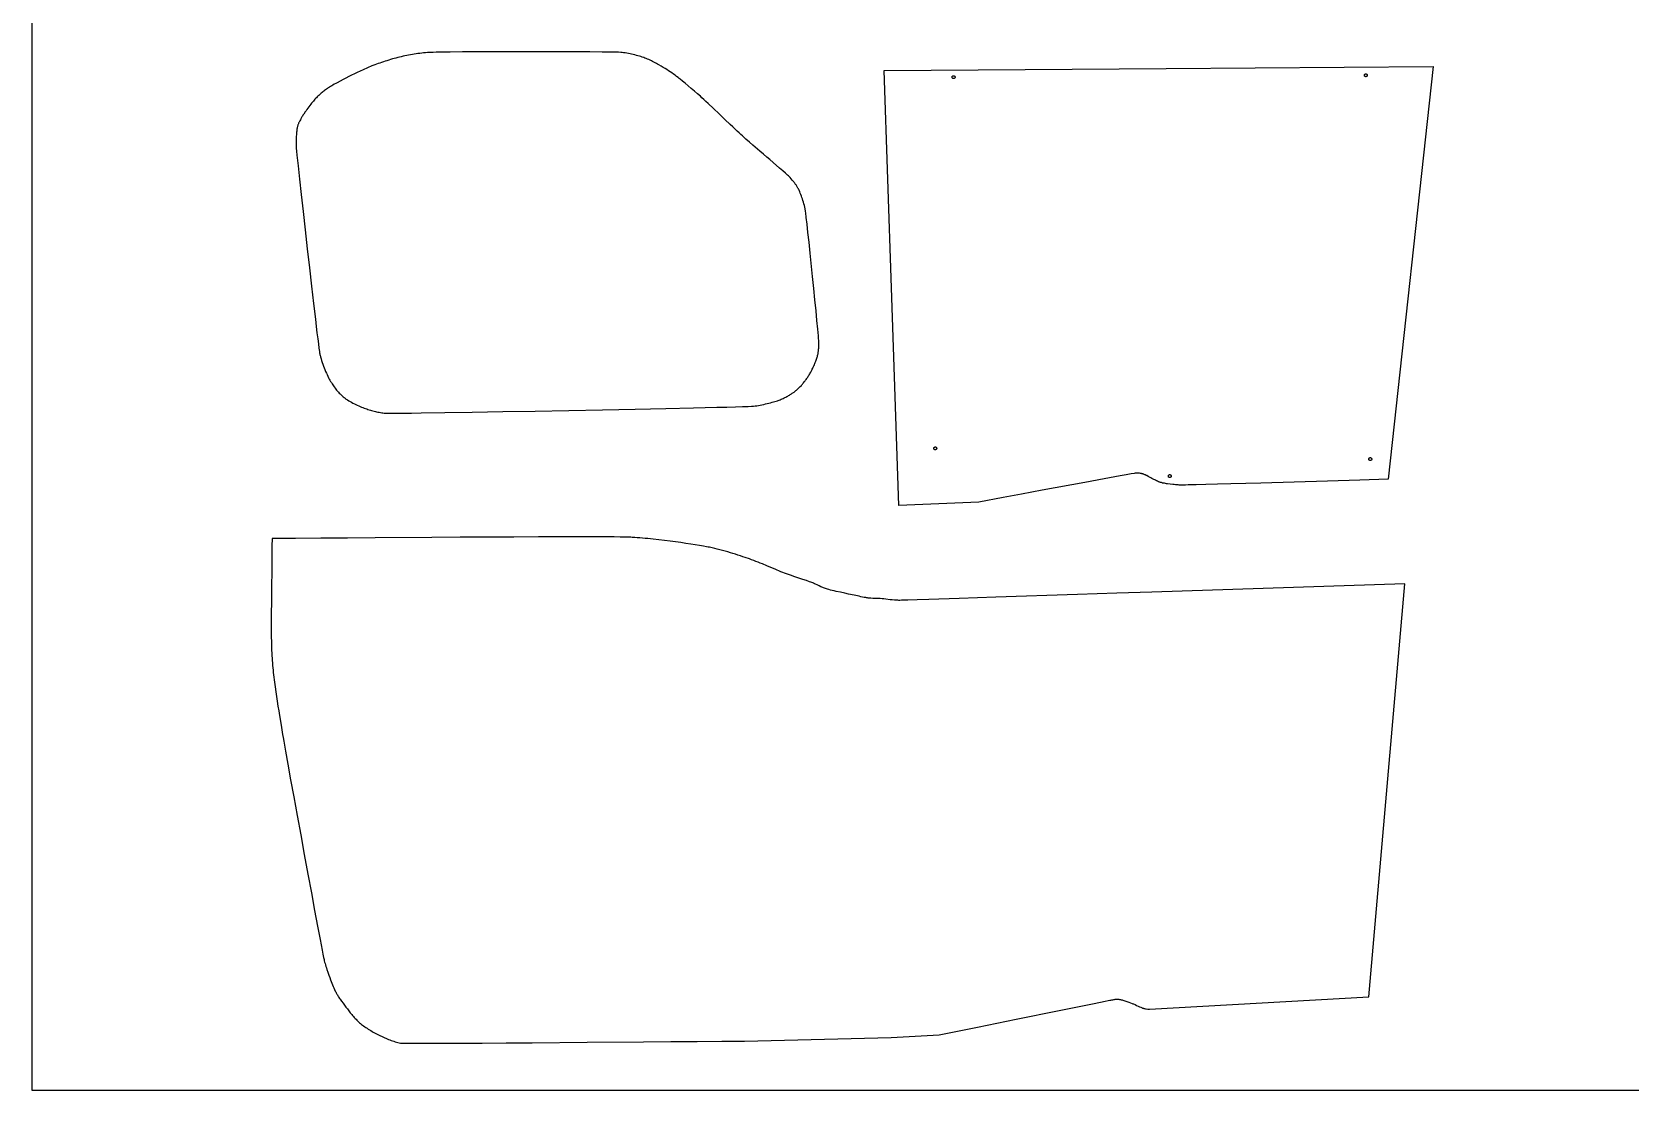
# Model space of a CAD drawing. Extents: x 0 to 10511, y 0 to 8892.
# Drawn here: x 5792 to 7979, y 0 to 1449 of the extents above; entities that cross this region are included whole.
import ezdxf

# ---------------------------------------------------------------- set-up
doc = ezdxf.new("R2010")
doc.units = 0
doc.layers.add('Default_Layer', color=1, linetype='CONTINUOUS')

msp = doc.modelspace()

# ---------------------------------------------------------------- linework, layer by layer
at = {"layer": 'Default_Layer'}
for points in [[(5792, 0), (9504, 0), (9504, 5200), (5792, 5200), (5792, 0)], [(5792, 0), (9504, 0), (9504, 5200), (5792, 5200), (5792, 0)], [(6275.9, 926.6), (6276.7, 926.6), (6278.1, 926.6), (6282.9, 926.6), (6290.2, 926.6), (6299.7, 926.7), (6311.3, 926.8), (6324.8, 927), (6356.9, 927.5), (6394.5, 928.1), (6436.3, 928.8), (6480.8, 929.6), (6526.8, 930.5), (6572.8, 931.4), (6617.5, 932.3), (6659.4, 933.1), (6697.2, 933.9), (6729.5, 934.7), (6743.1, 935), (6754.9, 935.3), (6764.5, 935.6), (6772, 935.8), (6777, 936), (6778.5, 936.1), (6779.4, 936.2), (6781.6, 936.5), (6783.9, 936.8), (6786.3, 937.2), (6788.7, 937.7), (6791.1, 938.2), (6793.5, 938.7), (6795.9, 939.2), (6798.3, 939.8), (6800.6, 940.4), (6802.8, 940.9), (6805, 941.5), (6807, 942.1), (6808.9, 942.6), (6810.6, 943.2), (6812.2, 943.7), (6813.5, 944.2), (6814.8, 944.6), (6816.1, 945.1), (6817.4, 945.7), (6818.7, 946.3), (6820, 946.8), (6821.3, 947.5), (6822.5, 948.1), (6823.8, 948.7), (6825.1, 949.4), (6826.3, 950), (6827.4, 950.7), (6828.6, 951.3), (6829.7, 952), (6830.7, 952.6), (6831.6, 953.2), (6832.5, 953.8), (6833.4, 954.4), (6834.2, 955), (6835.1, 955.6), (6835.9, 956.2), (6836.7, 956.9), (6837.5, 957.5), (6838.3, 958.2), (6839.1, 958.9), (6840.6, 960.2), (6842.1, 961.7), (6843.6, 963.2), (6845, 964.7), (6845.7, 965.4), (6846.4, 966.3), (6847.1, 967.1), (6847.9, 968), (6849.4, 969.9), (6850.2, 970.9), (6850.9, 971.9), (6851.7, 972.9), (6852.4, 974), (6853.1, 975), (6853.8, 976.1), (6854.5, 977.1), (6855.2, 978.2), (6855.8, 979.2), (6856.5, 980.3), (6857.1, 981.4), (6857.8, 982.6), (6858.5, 983.9), (6859.2, 985.3), (6859.9, 986.7), (6860.6, 988.2), (6861.4, 989.8), (6862.1, 991.4), (6862.8, 992.9), (6863.5, 994.5), (6864.1, 996.1), (6864.7, 997.6), (6865.3, 999.1), (6865.8, 1000.5), (6866.2, 1001.8), (6866.6, 1003.1), (6866.9, 1004.3), (6867.2, 1005.5), (6867.5, 1006.8), (6867.8, 1008), (6868, 1009.2), (6868.2, 1010.5), (6868.3, 1011.7), (6868.5, 1013), (6868.6, 1014.2), (6868.8, 1015.5), (6868.8, 1016.8), (6868.9, 1018), (6869, 1019.3), (6869, 1020.5), (6869.1, 1023.1), (6869.1, 1023.5), (6869.1, 1024.2), (6868.9, 1026.1), (6868.7, 1028.9), (6868.4, 1032.5), (6867.5, 1041.7), (6866.4, 1053.3), (6865.1, 1066.7), (6863.6, 1081.6), (6862, 1097.4), (6860.3, 1113.7), (6857, 1145.7), (6855.5, 1160.6), (6854, 1174), (6852.8, 1185.5), (6851.8, 1194.6), (6851.1, 1200.9), (6850.8, 1202.8), (6850.7, 1203.9), (6850.4, 1205), (6850.2, 1206.2), (6849.7, 1208.5), (6849.1, 1210.9), (6848.5, 1213.2), (6847.8, 1215.5), (6847.1, 1217.8), (6846.4, 1219.9), (6845.7, 1222), (6845, 1223.9), (6844.2, 1225.9), (6843.5, 1227.8), (6842.7, 1229.8), (6841.8, 1231.7), (6841.4, 1232.6), (6840.9, 1233.6), (6840.4, 1234.5), (6839.9, 1235.4), (6839.4, 1236.3), (6838.9, 1237.2), (6838.3, 1238.1), (6837.7, 1239), (6837.2, 1239.9), (6836.5, 1240.8), (6835.9, 1241.6), (6835.3, 1242.5), (6834.6, 1243.3), (6833.9, 1244.2), (6832.5, 1245.8), (6831.1, 1247.5), (6829.7, 1249.1), (6828.2, 1250.6), (6827.3, 1251.5), (6826.2, 1252.6), (6824.8, 1253.9), (6823.2, 1255.3), (6819.5, 1258.5), (6815.3, 1262.1), (6806.3, 1269.9), (6801.9, 1273.7), (6797.9, 1277.2), (6793.1, 1281.3), (6788.3, 1285.4), (6778.7, 1293.7), (6773.9, 1297.8), (6769.2, 1301.9), (6764.5, 1306.1), (6762.1, 1308.2), (6759.8, 1310.3), (6757.2, 1312.7), (6754.3, 1315.4), (6751.1, 1318.4), (6747.6, 1321.7), (6740.1, 1328.8), (6732.3, 1336.3), (6724.6, 1343.7), (6717.5, 1350.4), (6714.3, 1353.5), (6711.4, 1356.2), (6708.9, 1358.5), (6706.8, 1360.4), (6702.9, 1363.8), (6698.8, 1367.5), (6694.4, 1371.2), (6690.2, 1374.8), (6686.1, 1378.2), (6682.3, 1381.3), (6679.1, 1383.9), (6677.7, 1385), (6676.5, 1386), (6674.3, 1387.6), (6672.1, 1389.2), (6669.9, 1390.9), (6667.6, 1392.4), (6665.3, 1394), (6663, 1395.5), (6660.7, 1397), (6658.4, 1398.4), (6655.9, 1400), (6653, 1401.7), (6649.9, 1403.5), (6648.3, 1404.4), (6646.6, 1405.4), (6644.9, 1406.3), (6643.2, 1407.2), (6641.4, 1408.2), (6639.7, 1409), (6637.9, 1409.9), (6636.2, 1410.7), (6634.5, 1411.4), (6632.8, 1412.1), (6631, 1412.8), (6629.2, 1413.4), (6627.3, 1414), (6625.3, 1414.7), (6623.3, 1415.3), (6621.3, 1415.9), (6619.2, 1416.5), (6617, 1417.1), (6614.9, 1417.6), (6612.7, 1418.1), (6610.5, 1418.6), (6608.3, 1419), (6606.1, 1419.4), (6603.9, 1419.8), (6601.7, 1420.1), (6599.6, 1420.4), (6598.9, 1420.5), (6597.9, 1420.6), (6594.9, 1420.7), (6590.8, 1420.8), (6585.6, 1420.9), (6579.4, 1421), (6572.2, 1421), (6555.5, 1421.2), (6536.1, 1421.3), (6514.8, 1421.3), (6492, 1421.4), (6468.6, 1421.4), (6445.1, 1421.3), (6422.3, 1421.3), (6400.8, 1421.2), (6381.2, 1421.1), (6364.2, 1420.9), (6357, 1420.9), (6350.6, 1420.8), (6345.2, 1420.7), (6340.9, 1420.6), (6337.7, 1420.5), (6336.6, 1420.5), (6335.8, 1420.4), (6333.2, 1420.2), (6330.6, 1420), (6328, 1419.7), (6325.5, 1419.4), (6322.9, 1419.1), (6320.3, 1418.8), (6317.7, 1418.4), (6315.1, 1418), (6312.6, 1417.6), (6310, 1417.2), (6307.5, 1416.7), (6305, 1416.2), (6302.5, 1415.7), (6300, 1415.2), (6297.5, 1414.6), (6295.1, 1414.1), (6292.7, 1413.5), (6290.2, 1412.8), (6287.7, 1412.2), (6285.3, 1411.5), (6282.8, 1410.7), (6280.3, 1410), (6277.8, 1409.2), (6275.4, 1408.4), (6272.9, 1407.6), (6270.6, 1406.8), (6268.2, 1406), (6265.9, 1405.1), (6263.6, 1404.3), (6261.4, 1403.5), (6257.2, 1401.9), (6255.2, 1401.1), (6253.2, 1400.2), (6251.2, 1399.4), (6249.2, 1398.5), (6247.1, 1397.6), (6245.1, 1396.7), (6241.1, 1394.9), (6237.2, 1393), (6233.3, 1391.1), (6229.5, 1389.2), (6225.7, 1387.3), (6221.8, 1385.3), (6217.8, 1383.3), (6213.7, 1381.1), (6209.7, 1379), (6207.7, 1377.9), (6205.8, 1376.9), (6204, 1375.8), (6202.2, 1374.8), (6200.6, 1373.8), (6199, 1372.9), (6197.6, 1371.9), (6196.3, 1371), (6195, 1370.2), (6193.8, 1369.3), (6192.6, 1368.4), (6191.4, 1367.4), (6190.2, 1366.5), (6189.1, 1365.6), (6187.9, 1364.6), (6186.8, 1363.6), (6185.6, 1362.6), (6184.5, 1361.6), (6183.4, 1360.5), (6182.3, 1359.5), (6181.3, 1358.4), (6180.2, 1357.4), (6179.2, 1356.3), (6178.1, 1355.2), (6177.1, 1353.9), (6176, 1352.6), (6174.8, 1351.1), (6173.5, 1349.5), (6172.2, 1347.8), (6170.9, 1346), (6169.7, 1344.2), (6168.4, 1342.4), (6167.2, 1340.7), (6166, 1339), (6163.9, 1335.8), (6162.9, 1334.4), (6162.1, 1333.2), (6161.5, 1332.1), (6161, 1331.2), (6160.1, 1329.7), (6159.3, 1328.2), (6158.5, 1326.7), (6157.7, 1325.2), (6157.3, 1324.4), (6157, 1323.6), (6156.6, 1322.8), (6156.3, 1322), (6156, 1321.2), (6155.8, 1320.4), (6155.5, 1319.6), (6155.3, 1318.8), (6155.1, 1317.8), (6154.9, 1316.8), (6154.7, 1315.5), (6154.5, 1314.2), (6154.3, 1312.7), (6154.1, 1311.1), (6154, 1309.5), (6153.9, 1307.8), (6153.7, 1306), (6153.6, 1304.3), (6153.5, 1302.5), (6153.5, 1300.7), (6153.4, 1298.9), (6153.4, 1297.2), (6153.4, 1295.5), (6153.4, 1293.9), (6153.4, 1293.4), (6153.5, 1292.4), (6153.7, 1289.5), (6154.2, 1285.2), (6154.7, 1279.7), (6156.2, 1265.3), (6158.2, 1247.2), (6160.5, 1226), (6163, 1202.5), (6165.8, 1177.4), (6168.7, 1151.5), (6171.7, 1125.6), (6174.6, 1100.4), (6177.3, 1076.6), (6179.9, 1055.1), (6181, 1045.3), (6182.1, 1036.5), (6183.1, 1028.5), (6184, 1021.6), (6184.8, 1015.8), (6185.4, 1011.1), (6185.7, 1009.3), (6186, 1007.8), (6186.2, 1006.7), (6186.3, 1005.9), (6187, 1003.6), (6187.7, 1001.1), (6188.4, 998.7), (6189.3, 996.2), (6190.1, 993.7), (6191, 991.2), (6192, 988.7), (6192.9, 986.3), (6193.9, 983.9), (6194.9, 981.6), (6195.9, 979.4), (6196.9, 977.3), (6197.9, 975.2), (6198.9, 973.3), (6199.9, 971.6), (6200.8, 970), (6201.8, 968.4), (6202.7, 966.9), (6203.7, 965.4), (6204.7, 963.9), (6205.7, 962.5), (6206.8, 961), (6207.9, 959.6), (6209, 958.2), (6210.2, 956.8), (6211.4, 955.5), (6212.6, 954.2), (6213.8, 952.9), (6215.1, 951.6), (6216.4, 950.4), (6217.7, 949.2), (6219.1, 948.1), (6219.8, 947.5), (6220.6, 947), (6221.3, 946.4), (6222.1, 945.9), (6223, 945.3), (6223.8, 944.8), (6225.6, 943.7), (6227.4, 942.6), (6229.4, 941.5), (6231.3, 940.5), (6233.3, 939.5), (6235.3, 938.5), (6237.3, 937.6), (6239.3, 936.7), (6241.2, 935.8), (6243.2, 935), (6245, 934.3), (6246.8, 933.6), (6248.5, 933), (6250.2, 932.4), (6251.8, 931.8), (6253.5, 931.3), (6255.2, 930.7), (6256.9, 930.3), (6258.6, 929.8), (6260.3, 929.4), (6262, 929), (6263.7, 928.6), (6265.4, 928.2), (6267.2, 927.9), (6268.9, 927.6), (6270.7, 927.3), (6272.4, 927.1), (6274.1, 926.8), (6275.9, 926.6)], [(6958.2, 1395.9), (7344.1, 1398.5), (7709.9, 1401.3), (7648.3, 836.2), (7609.2, 835), (7565.1, 833.7), (7473.7, 831), (7432.6, 829.8), (7414.5, 829.3), (7398.6, 828.9), (7385.2, 828.5), (7374.6, 828.3), (7370.6, 828.2), (7367.4, 828.1), (7365.2, 828.1), (7363.9, 828.1), (7362.3, 828.2), (7360.5, 828.4), (7358.8, 828.5), (7357, 828.6), (7355.1, 828.8), (7353.3, 829), (7349.7, 829.4), (7346.3, 829.9), (7344.7, 830.1), (7343.2, 830.3), (7341.8, 830.6), (7340.6, 830.8), (7339.5, 831), (7338.7, 831.2), (7337.9, 831.5), (7337.1, 831.7), (7336.3, 831.9), (7335.5, 832.2), (7334, 832.8), (7332.5, 833.4), (7331, 834.1), (7329.5, 834.8), (7326.5, 836.2), (7325.7, 836.6), (7324.9, 837), (7323.2, 837.9), (7321.4, 839), (7319.5, 840), (7317.7, 841.1), (7316.8, 841.5), (7315.9, 842), (7315.1, 842.4), (7314.4, 842.7), (7313.6, 843), (7313, 843.2), (7312.3, 843.4), (7311.7, 843.6), (7311, 843.7), (7310.4, 843.9), (7309.7, 844), (7309.1, 844.1), (7307.8, 844.3), (7306.4, 844.4), (7305.1, 844.4), (7303.8, 844.4), (7302.5, 844.4), (7301.8, 844.3), (7300.5, 844.1), (7296.2, 843.4), (7289.6, 842.2), (7281.2, 840.7), (7259.5, 836.7), (7233.2, 831.9), (7174.6, 821), (7146.4, 815.7), (7121.4, 811.1), (7088, 804.9), (6978.4, 800.2), (6968.3, 1098.3), (6958.2, 1395.9)], [(7055.3, 1386.6), (7055.3, 1386.4), (7055.3, 1386.2), (7055.2, 1386.1), (7055.1, 1385.9), (7055.1, 1385.7), (7055, 1385.5), (7054.8, 1385.4), (7054.7, 1385.2), (7054.6, 1385.1), (7054.4, 1385), (7054.3, 1384.9), (7054.1, 1384.8), (7053.9, 1384.7), (7053.7, 1384.7), (7053.5, 1384.7), (7053.3, 1384.6), (7053.1, 1384.7), (7052.9, 1384.7), (7052.7, 1384.7), (7052.5, 1384.8), (7052.3, 1384.9), (7052.2, 1385), (7052, 1385.1), (7051.9, 1385.2), (7051.8, 1385.4), (7051.6, 1385.5), (7051.5, 1385.7), (7051.5, 1385.9), (7051.4, 1386.1), (7051.3, 1386.2), (7051.3, 1386.4), (7051.3, 1386.6), (7051.3, 1386.9), (7051.3, 1387.1), (7051.4, 1387.2), (7051.5, 1387.4), (7051.5, 1387.6), (7051.6, 1387.8), (7051.8, 1387.9), (7051.9, 1388.1), (7052, 1388.2), (7052.2, 1388.3), (7052.3, 1388.4), (7052.5, 1388.5), (7052.7, 1388.6), (7052.9, 1388.6), (7053.1, 1388.6), (7053.3, 1388.6), (7053.5, 1388.6), (7053.7, 1388.6), (7053.9, 1388.6), (7054.1, 1388.5), (7054.3, 1388.4), (7054.4, 1388.3), (7054.6, 1388.2), (7054.7, 1388.1), (7054.8, 1387.9), (7055, 1387.8), (7055.1, 1387.6), (7055.1, 1387.4), (7055.2, 1387.2), (7055.3, 1387.1), (7055.3, 1386.9), (7055.3, 1386.6)], [(7619.6, 1389.2), (7619.6, 1389), (7619.5, 1388.8), (7619.5, 1388.6), (7619.4, 1388.5), (7619.3, 1388.3), (7619.2, 1388.1), (7619.1, 1388), (7619, 1387.8), (7618.8, 1387.7), (7618.7, 1387.6), (7618.5, 1387.5), (7618.4, 1387.4), (7618.2, 1387.3), (7618, 1387.3), (7617.8, 1387.2), (7617.6, 1387.2), (7617.4, 1387.2), (7617.2, 1387.3), (7617, 1387.3), (7616.8, 1387.4), (7616.6, 1387.5), (7616.5, 1387.6), (7616.3, 1387.7), (7616.2, 1387.8), (7616, 1388), (7615.9, 1388.1), (7615.8, 1388.3), (7615.7, 1388.5), (7615.7, 1388.6), (7615.6, 1388.8), (7615.6, 1389), (7615.6, 1389.2), (7615.6, 1389.4), (7615.6, 1389.6), (7615.7, 1389.8), (7615.7, 1390), (7615.8, 1390.2), (7615.9, 1390.4), (7616, 1390.5), (7616.2, 1390.7), (7616.3, 1390.8), (7616.5, 1390.9), (7616.6, 1391), (7616.8, 1391.1), (7617, 1391.1), (7617.2, 1391.2), (7617.4, 1391.2), (7617.6, 1391.2), (7617.8, 1391.2), (7618, 1391.2), (7618.2, 1391.1), (7618.4, 1391.1), (7618.5, 1391), (7618.7, 1390.9), (7618.8, 1390.8), (7619, 1390.7), (7619.1, 1390.5), (7619.2, 1390.4), (7619.3, 1390.2), (7619.4, 1390), (7619.5, 1389.8), (7619.5, 1389.6), (7619.6, 1389.4), (7619.6, 1389.2)], [(7030.3, 878.5), (7030.3, 878.3), (7030.2, 878.1), (7030.2, 877.9), (7030.1, 877.7), (7030, 877.5), (7029.9, 877.3), (7029.8, 877.2), (7029.7, 877), (7029.6, 876.9), (7029.4, 876.8), (7029.2, 876.7), (7029.1, 876.6), (7028.9, 876.5), (7028.7, 876.5), (7028.5, 876.5), (7028.3, 876.5), (7028.1, 876.5), (7027.9, 876.5), (7027.7, 876.5), (7027.5, 876.6), (7027.3, 876.7), (7027.2, 876.8), (7027, 876.9), (7026.9, 877), (7026.7, 877.2), (7026.6, 877.3), (7026.5, 877.5), (7026.4, 877.7), (7026.4, 877.9), (7026.3, 878.1), (7026.3, 878.3), (7026.3, 878.5), (7026.3, 878.7), (7026.3, 878.9), (7026.4, 879.1), (7026.4, 879.2), (7026.5, 879.4), (7026.6, 879.6), (7026.7, 879.7), (7026.9, 879.9), (7027, 880), (7027.2, 880.1), (7027.3, 880.2), (7027.5, 880.3), (7027.7, 880.4), (7027.9, 880.4), (7028.1, 880.4), (7028.3, 880.5), (7028.5, 880.4), (7028.7, 880.4), (7028.9, 880.4), (7029.1, 880.3), (7029.2, 880.2), (7029.4, 880.1), (7029.6, 880), (7029.7, 879.9), (7029.8, 879.7), (7029.9, 879.6), (7030, 879.4), (7030.1, 879.2), (7030.2, 879.1), (7030.2, 878.9), (7030.3, 878.7), (7030.3, 878.5)], [(7625.6, 863.8), (7625.6, 863.6), (7625.6, 863.4), (7625.5, 863.2), (7625.5, 863), (7625.4, 862.8), (7625.3, 862.7), (7625.2, 862.5), (7625, 862.4), (7624.9, 862.2), (7624.7, 862.1), (7624.6, 862), (7624.4, 861.9), (7624.2, 861.9), (7624, 861.8), (7623.8, 861.8), (7623.6, 861.8), (7623.4, 861.8), (7623.2, 861.8), (7623, 861.9), (7622.8, 861.9), (7622.7, 862), (7622.5, 862.1), (7622.3, 862.2), (7622.2, 862.4), (7622.1, 862.5), (7622, 862.7), (7621.9, 862.8), (7621.8, 863), (7621.7, 863.2), (7621.7, 863.4), (7621.6, 863.6), (7621.6, 863.8), (7621.6, 864), (7621.7, 864.2), (7621.7, 864.4), (7621.8, 864.6), (7621.9, 864.7), (7622, 864.9), (7622.1, 865.1), (7622.2, 865.2), (7622.3, 865.3), (7622.5, 865.5), (7622.7, 865.6), (7622.8, 865.6), (7623, 865.7), (7623.2, 865.8), (7623.4, 865.8), (7623.6, 865.8), (7623.8, 865.8), (7624, 865.8), (7624.2, 865.7), (7624.4, 865.6), (7624.6, 865.6), (7624.7, 865.5), (7624.9, 865.3), (7625, 865.2), (7625.2, 865.1), (7625.3, 864.9), (7625.4, 864.7), (7625.5, 864.6), (7625.5, 864.4), (7625.6, 864.2), (7625.6, 864), (7625.6, 863.8)], [(7351.2, 840.5), (7351.2, 840.3), (7351.2, 840.1), (7351.2, 839.9), (7351.1, 839.7), (7351, 839.5), (7350.9, 839.4), (7350.8, 839.2), (7350.7, 839.1), (7350.5, 839), (7350.4, 838.8), (7350.2, 838.7), (7350, 838.7), (7349.8, 838.6), (7349.6, 838.5), (7349.4, 838.5), (7349.2, 838.5), (7349, 838.5), (7348.8, 838.5), (7348.6, 838.6), (7348.5, 838.7), (7348.3, 838.7), (7348.1, 838.8), (7348, 839), (7347.8, 839.1), (7347.7, 839.2), (7347.6, 839.4), (7347.5, 839.5), (7347.4, 839.7), (7347.3, 839.9), (7347.3, 840.1), (7347.3, 840.3), (7347.2, 840.5), (7347.3, 840.7), (7347.3, 840.9), (7347.3, 841.1), (7347.4, 841.3), (7347.5, 841.5), (7347.6, 841.6), (7347.7, 841.8), (7347.8, 841.9), (7348, 842), (7348.1, 842.2), (7348.3, 842.3), (7348.5, 842.3), (7348.6, 842.4), (7348.8, 842.5), (7349, 842.5), (7349.2, 842.5), (7349.4, 842.5), (7349.6, 842.5), (7349.8, 842.4), (7350, 842.3), (7350.2, 842.3), (7350.4, 842.2), (7350.5, 842), (7350.7, 841.9), (7350.8, 841.8), (7350.9, 841.6), (7351, 841.5), (7351.1, 841.3), (7351.2, 841.1), (7351.2, 840.9), (7351.2, 840.7), (7351.2, 840.5)], [(7621.6, 127.6), (7670.8, 693.2), (7324.5, 681.8), (7276.9, 680.2), (7222.8, 678.4), (7111, 674.6), (7060.8, 672.9), (7019.4, 671.6), (7003.3, 671.1), (6990.7, 670.7), (6982.2, 670.5), (6979.7, 670.4), (6978.3, 670.4), (6976.9, 670.5), (6975.4, 670.5), (6974, 670.6), (6972.5, 670.8), (6969.5, 671), (6966.5, 671.3), (6960.8, 672), (6958, 672.3), (6955.5, 672.5), (6952.9, 672.7), (6950.4, 672.8), (6945.3, 673), (6942.7, 673.1), (6940.3, 673.3), (6939, 673.4), (6937.8, 673.5), (6936.6, 673.6), (6935.5, 673.7), (6934.3, 673.9), (6933.1, 674.1), (6930.8, 674.5), (6928.5, 674.9), (6926.2, 675.4), (6924, 675.9), (6921.7, 676.4), (6917.1, 677.4), (6909.6, 679), (6904.3, 680.1), (6898.5, 681.4), (6892.6, 682.7), (6889.9, 683.3), (6887.2, 684), (6884.8, 684.5), (6882.6, 685.1), (6880.7, 685.6), (6879.2, 686.1), (6878, 686.5), (6876.7, 687), (6875.4, 687.5), (6874.2, 688), (6872.9, 688.6), (6871.7, 689.1), (6869.2, 690.3), (6866.7, 691.5), (6864.2, 692.6), (6863, 693.2), (6861.7, 693.7), (6860.5, 694.3), (6859.2, 694.8), (6857.8, 695.3), (6856.1, 695.9), (6852, 697.4), (6847.1, 699), (6841.7, 700.9), (6836, 702.8), (6830.3, 704.8), (6827.4, 705.8), (6824.7, 706.8), (6822, 707.7), (6819.5, 708.7), (6817, 709.6), (6814.4, 710.7), (6811.7, 711.7), (6809, 712.9), (6803.4, 715.2), (6797.6, 717.7), (6791.8, 720.2), (6788.8, 721.4), (6785.8, 722.6), (6782.9, 723.7), (6779.9, 724.9), (6777, 726), (6774.1, 727), (6768.1, 729.1), (6764.9, 730.1), (6761.6, 731.2), (6758.3, 732.3), (6754.9, 733.4), (6751.4, 734.5), (6747.9, 735.6), (6744.3, 736.6), (6740.8, 737.6), (6737.2, 738.7), (6733.6, 739.6), (6730, 740.5), (6726.4, 741.4), (6722.8, 742.3), (6719.3, 743), (6717.5, 743.4), (6715.4, 743.8), (6710.9, 744.6), (6705.7, 745.5), (6699.9, 746.5), (6693.7, 747.4), (6687, 748.4), (6680, 749.4), (6672.7, 750.4), (6665.3, 751.4), (6657.7, 752.4), (6650, 753.3), (6642.4, 754.1), (6638.6, 754.5), (6634.9, 754.9), (6631.2, 755.2), (6627.5, 755.6), (6623.9, 755.9), (6620.4, 756.1), (6616.9, 756.4), (6613.5, 756.6), (6611.7, 756.7), (6609.5, 756.8), (6606.9, 756.9), (6604, 757), (6597.1, 757.1), (6588.9, 757.2), (6579.5, 757.3), (6568.9, 757.4), (6557.3, 757.4), (6544.6, 757.4), (6531, 757.4), (6516.6, 757.4), (6485.3, 757.3), (6451.4, 757.1), (6415.4, 756.9), (6377.9, 756.7), (6339.4, 756.4), (6261.9, 755.9), (6224, 755.6), (6187.5, 755.4), (6152.8, 755.2), (6120.6, 755.1), (6120.5, 744.7), (6120.5, 733.8), (6120.4, 722.7), (6120.2, 711.4), (6119.9, 688.5), (6119.8, 677.1), (6119.7, 665.9), (6119.6, 654.8), (6119.5, 644.1), (6119.5, 633.8), (6119.5, 628.8), (6119.6, 624), (6119.6, 619.3), (6119.7, 614.7), (6119.8, 610.3), (6119.9, 606.1), (6120, 602.1), (6120.2, 598.3), (6120.4, 594.6), (6120.6, 591.2), (6120.8, 587.9), (6121.1, 584.7), (6121.4, 581.4), (6121.7, 578.1), (6122, 574.8), (6122.3, 571.5), (6122.7, 568.2), (6123.1, 565), (6123.5, 561.7), (6123.9, 558.4), (6124.8, 551.9), (6125.7, 545.3), (6126.6, 538.8), (6127.6, 532.3), (6128.7, 525.7), (6129.7, 519.2), (6130.8, 512.7), (6133, 499.7), (6134, 493.1), (6135.1, 486.6), (6135.7, 482.7), (6136.6, 477.5), (6139.1, 463.7), (6142.2, 446), (6146, 424.9), (6150.3, 401.3), (6154.9, 375.9), (6159.8, 349.3), (6164.7, 322.3), (6169.7, 295.7), (6174.4, 270), (6178.9, 246), (6182.9, 224.5), (6186.4, 206.1), (6189.1, 191.5), (6190.2, 185.9), (6191.1, 181.6), (6191.7, 178.5), (6191.9, 177.5), (6192.1, 176.9), (6192.6, 175), (6193.1, 173.1), (6193.7, 171.2), (6194.3, 169.2), (6194.9, 167.2), (6195.6, 165.2), (6196.9, 161.2), (6198.2, 157.4), (6199.5, 154), (6200.6, 150.9), (6201.6, 148.4), (6202.5, 146.2), (6203.3, 144), (6204.2, 141.9), (6205.2, 139.7), (6206.1, 137.5), (6207.2, 135.4), (6207.7, 134.4), (6208.2, 133.3), (6208.8, 132.3), (6209.4, 131.3), (6210, 130.2), (6210.7, 129.1), (6211.4, 127.9), (6212.2, 126.7), (6213, 125.4), (6213.9, 124.2), (6215.8, 121.5), (6217.7, 118.8), (6219.7, 116.1), (6221.7, 113.5), (6223.7, 111), (6227.7, 105.9), (6229.8, 103.3), (6230.9, 102), (6232, 100.7), (6233.2, 99.4), (6234.3, 98.1), (6235.5, 96.9), (6236.7, 95.6), (6237.9, 94.4), (6239.1, 93.2), (6240.4, 92.1), (6241.7, 91), (6243, 89.9), (6244.4, 88.8), (6245.9, 87.7), (6247.4, 86.6), (6249, 85.6), (6250.6, 84.5), (6252.3, 83.4), (6254, 82.4), (6255.7, 81.3), (6257.5, 80.3), (6259.2, 79.3), (6261, 78.3), (6262.7, 77.4), (6264.5, 76.5), (6266.2, 75.6), (6267.9, 74.8), (6271.3, 73.1), (6273.1, 72.3), (6274.8, 71.5), (6276.5, 70.8), (6278.3, 70), (6280, 69.3), (6281.8, 68.6), (6283.6, 67.9), (6285.3, 67.3), (6287.1, 66.7), (6288.9, 66.2), (6290.8, 65.7), (6292.6, 65.2), (6294.4, 64.8), (6296.3, 64.4), (6296.9, 64.4), (6298, 64.3), (6299.6, 64.2), (6301.5, 64.2), (6306.4, 64.1), (6312.9, 64), (6320.8, 64), (6330, 64), (6340.4, 64), (6352, 64), (6378.3, 64.1), (6408.2, 64.3), (6441.2, 64.5), (6476.6, 64.8), (6551.8, 65.4), (6628.8, 66.1), (6666.3, 66.4), (6702.3, 66.6), (6736.2, 66.9), (6767.2, 67.1), (6967.8, 71.8), (7033.8, 75.5), (7086, 86.1), (7139.2, 96.9), (7197.7, 108.8), (7245.6, 118.6), (7260.6, 121.6), (7265, 122.5), (7267, 122.9), (7268.5, 123.1), (7270, 123.4), (7271.4, 123.7), (7272.9, 124), (7273.6, 124.1), (7274.4, 124.2), (7275.1, 124.3), (7275.8, 124.4), (7276.6, 124.5), (7277.3, 124.5), (7278.1, 124.5), (7278.8, 124.4), (7279.6, 124.3), (7280.5, 124.1), (7281.6, 123.9), (7282.7, 123.6), (7283.9, 123.3), (7285.2, 122.9), (7286.5, 122.5), (7287.9, 122.1), (7290.6, 121.1), (7293.2, 120.2), (7295.7, 119.3), (7297.8, 118.5), (7298.7, 118.2), (7299.7, 117.8), (7301.8, 116.9), (7303.9, 115.9), (7305.9, 115), (7307.9, 114.1), (7309.7, 113.3), (7310.5, 112.9), (7311.3, 112.6), (7312, 112.3), (7312.6, 112.1), (7313.1, 112), (7313.7, 111.8), (7314.8, 111.6), (7315.9, 111.4), (7317.1, 111.2), (7319.4, 110.9), (7320.5, 110.7), (7321.7, 110.5), (7621.6, 127.6)]]:
    msp.add_lwpolyline(points, close=True, dxfattribs=at)

doc.saveas('drawing.dxf')
